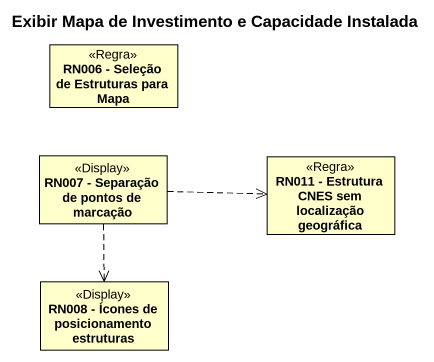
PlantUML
@startuml
title Exibir Mapa de Investimento e Capacidade Instalada
hide circle
hide empty members
class "RN006 - Seleção de Estruturas para Mapa" as RN006_Seleção_de_Estruturas <<Regra>>
class "RN007 - Separação de pontos de marcação" as RN007_Separação_de_pontos <<Display>>
class "RN011 - Estrutura CNES sem localização geográfica" as RN011_Estrutura_CNES_sem <<Regra>>
class "RN008 - Ícones de posicionamento estruturas" as RN008_Ícones_de <<Display>>
RN007_Separação_de_pontos .right.> RN011_Estrutura_CNES_sem
RN007_Separação_de_pontos ..> RN008_Ícones_de
@enduml
